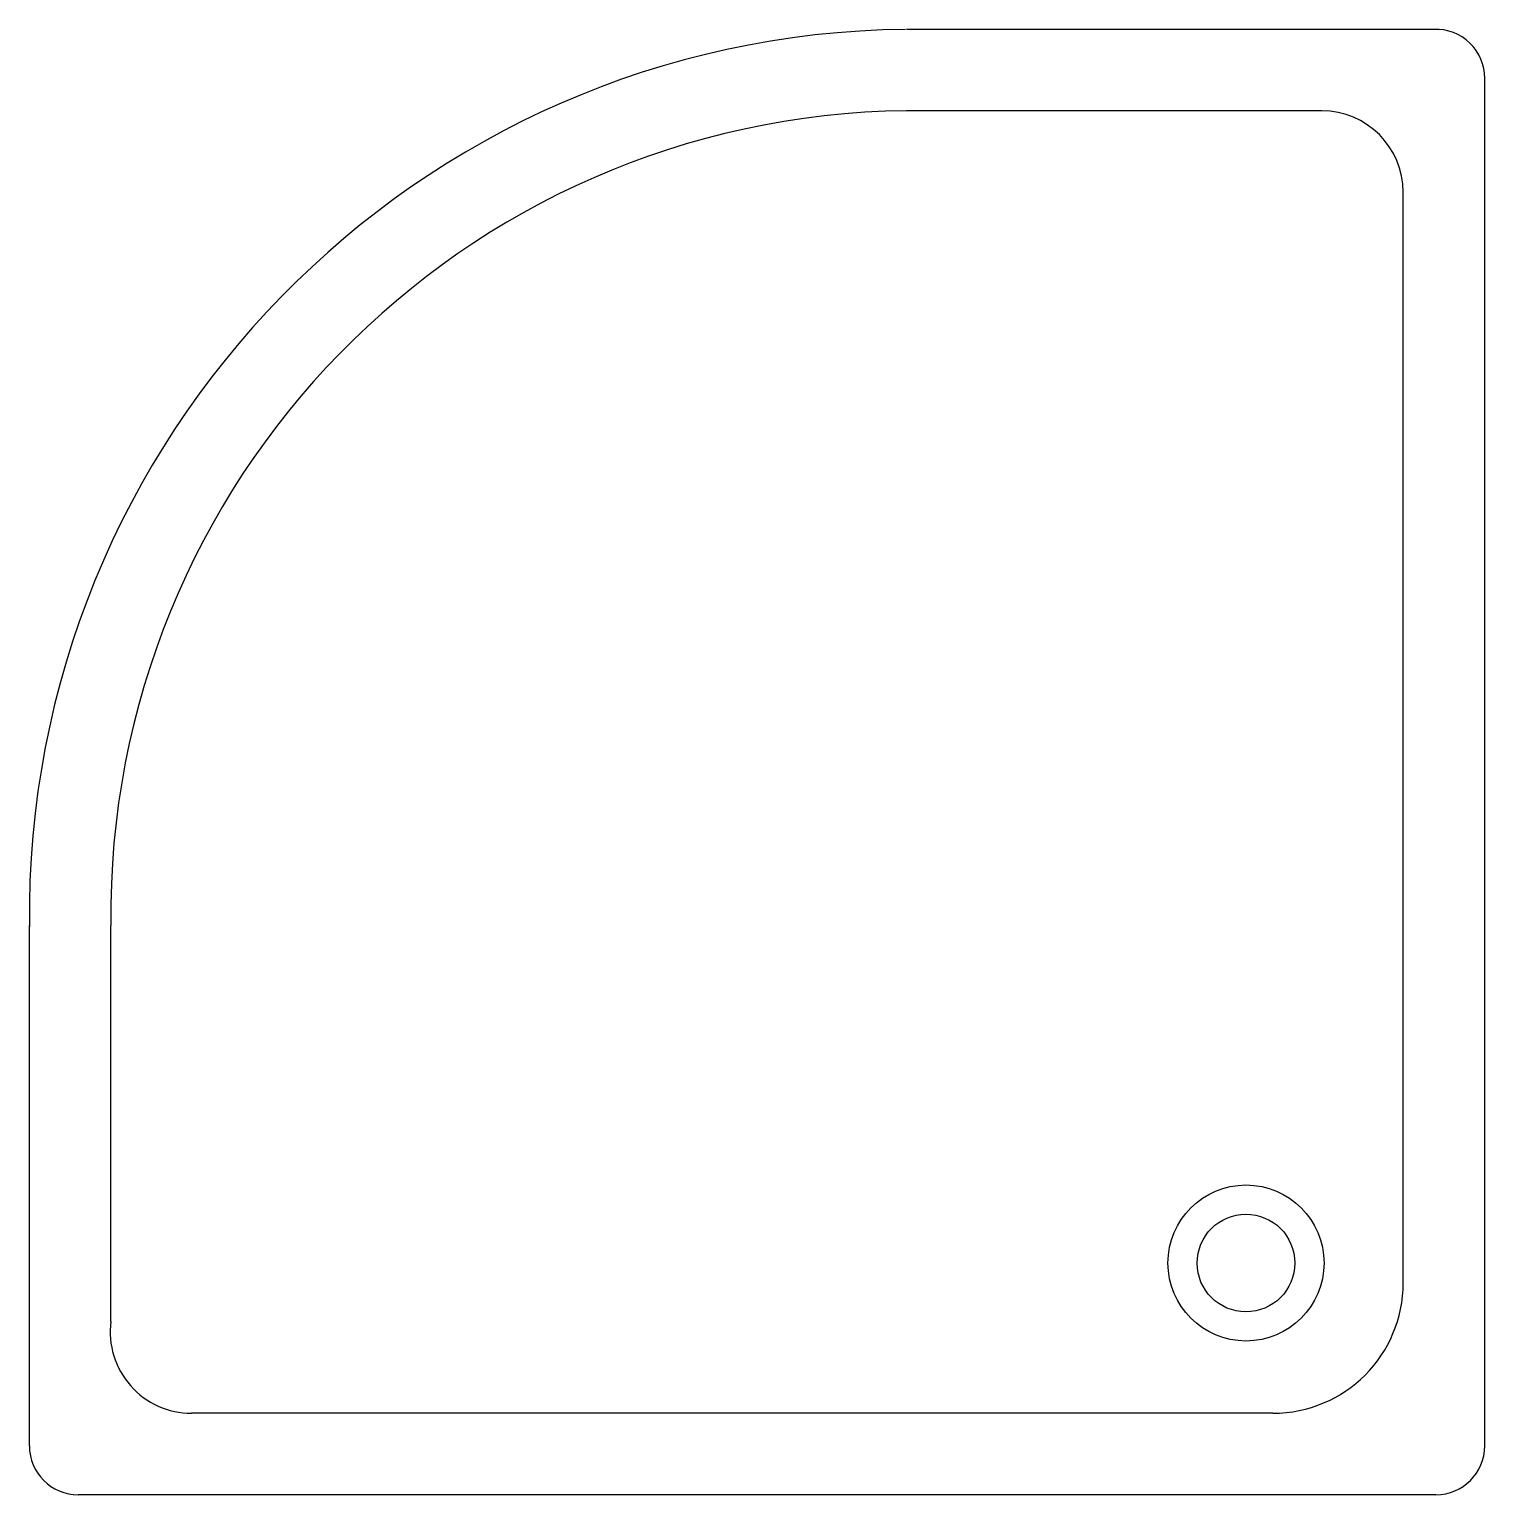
# Model space of a CAD drawing. Extents: x 0.7 to 90, y 0 to 89.9.
import ezdxf

# ---------------------------------------------------------------- set-up
doc = ezdxf.new("R2010")
doc.units = 0
doc.header["$LTSCALE"] = 5
doc.header["$MEASUREMENT"] = 0
doc.layers.get('0').update_dxf_attribs({"linetype": 'CONTINUOUS'})

msp = doc.modelspace()

# ---------------------------------------------------------------- linework, layer by layer
at = {"color": 0, "linetype": 'ByBlock'}
for p, q in [((86.897, 89.946), (54.5, 89.946)), ((90, 3), (90, 86.948)), ((80, 84.946), (54.5, 84.946)), ((85, 13), (85, 79.946)), ((0.667, 3), (0.667, 34.943)), ((5.667, 10.625), (5.667, 34.943)), ((77, 5), (10.627, 5)), ((87, 0), (3.667, 0))]:
    msp.add_line(p, q, dxfattribs=at)
for radius in [4.79, 2.998]:
    msp.add_circle((75.347, 14.221), radius, dxfattribs=at)
for centre, radius, start, end in [((87, 86.948), 3, 0, 91.97611), ((55.085, 35.528), 54.422, 90.6785, 180.6785), ((55.085, 35.528), 49.422, 90.6785, 180.6785), ((80, 79.946), 5, 0, 90), ((77, 13), 8, 270, 0), ((10.627, 10), 5, 172.81924, 270), ((3.667, 3), 3, 180, 270), ((87, 3), 3, 270, 0)]:
    msp.add_arc(centre, radius, start, end, dxfattribs=at)

doc.saveas('drawing.dxf')
